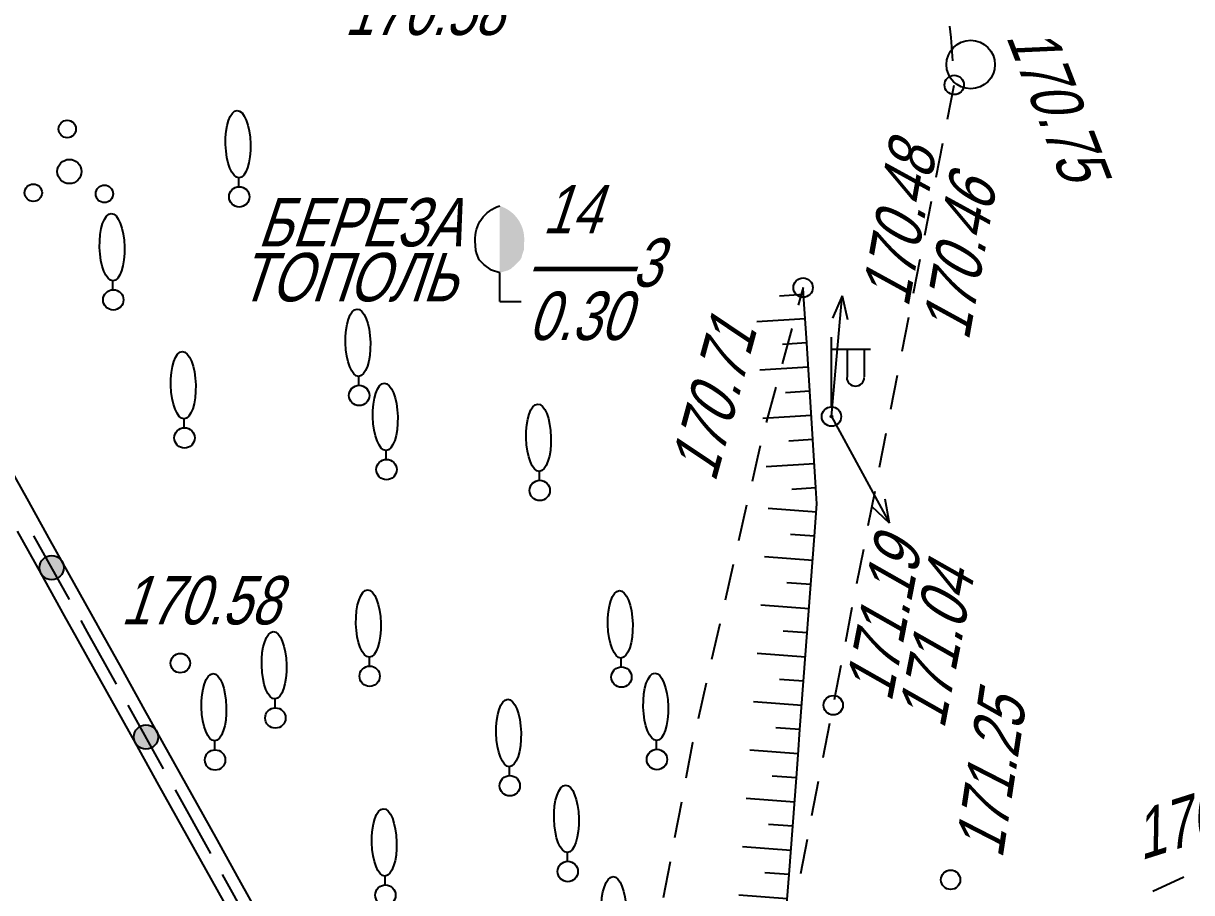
# Model space of a CAD drawing. Header units: metres. Extents: x -584 to -429, y 22748 to 22926.
# Drawn here: x -506.55 to -482.45, y 22884.86 to 22902.79 of the extents above; entities that cross this region are included whole.
import ezdxf
from ezdxf.enums import TextEntityAlignment as Align

# ---------------------------------------------------------------- set-up
doc = ezdxf.new("R2010")
doc.units = ezdxf.units.M
doc.header["$MEASUREMENT"] = 0
for name, color, linetype, lineweight in [('Горизонтали', 7, 'Continuous', 25), ('Граница улицы', 7, 'Continuous', 25), ('Колодцы', 7, 'Continuous', 25), ('Леса и газоны', 7, 'Continuous', 25), ('Ограды', 7, 'Continuous', 25), ('Отдельно стоящее дерево', 7, 'Continuous', 25), ('Откосы', 7, 'Continuous', 25), ('Фонари', 7, 'Continuous', 25)]:
    doc.layers.add(name, color=color, linetype=linetype, lineweight=lineweight)
doc.styles.add('Style-RUSSIAN_1251 I 0.32289', font='RUSSIAN_1251.shx', dxfattribs={"oblique": 18.5})

# ---------------------------------------------------------------- blocks, each defined once
blk = doc.blocks.new('STRFON_2')
at = {"layer": 'Фонари', "color": 7, "linetype": 'Continuous', "lineweight": 25, "flags": 128}
for points in [[(0, 0), (2.5, 0)], [(2.5, 0), (2.025, 0.157)], [(2.5, 0), (2.025, -0.156)]]:
    blk.add_lwpolyline(points, dxfattribs=at)
blk = doc.blocks.new('STRFON_3')
at = {"layer": 'Фонари', "color": 7, "linetype": 'Continuous', "lineweight": 25, "flags": 128}
for points in [[(0, 0), (2.5, 0)], [(2.5, 0), (2.025, 0.157)], [(2.5, 0), (2.025, -0.156)]]:
    blk.add_lwpolyline(points, dxfattribs=at)
blk = doc.blocks.new('PIKET_4')
at = {"layer": 'Горизонтали', "color": 7, "linetype": 'Continuous', "lineweight": 25}
blk.add_arc((0, 0), 0.2, 0, 360, dxfattribs=at)
blk = doc.blocks.new('PIKET_7')
at = {"layer": 'Горизонтали', "color": 7, "linetype": 'Continuous', "lineweight": 25}
blk.add_arc((0, 0), 0.2, 0, 360, dxfattribs=at)
blk = doc.blocks.new('KOLOD_2')
at = {"layer": 'Колодцы', "color": 7, "linetype": 'Continuous', "lineweight": 25}
blk.add_arc((0, 0), 0.5, 0, 360, dxfattribs=at)
blk = doc.blocks.new('FONAR5_1')
at = {"layer": 'Фонари', "color": 7, "linetype": 'Continuous', "lineweight": 25}
for p, q in [((0.003, 0.2), (0.003, 1.641)), ((0.017, 1.388), (0.805, 1.388)), ((0.322, 1.371), (0.322, 0.816)), ((0.676, 1.378), (0.676, 0.823))]:
    blk.add_line(p, q, dxfattribs=at)
for centre, radius, start, end in [((0.496, 0.809), 0.181, 180, 0), ((0, 0), 0.2, 0, 360), ((0, 0), 0.02, 0, 360)]:
    blk.add_arc(centre, radius, start, end, dxfattribs=at)
blk = doc.blocks.new('PIKET_78')
at = {"layer": 'Горизонтали', "color": 7, "linetype": 'Continuous', "lineweight": 25}
blk.add_arc((0, 0), 0.2, 0, 360, dxfattribs=at)
blk = doc.blocks.new('PIKET_120')
at = {"layer": 'Горизонтали', "color": 7, "linetype": 'Continuous', "lineweight": 25}
blk.add_arc((0, 0), 0.2, 0, 360, dxfattribs=at)
blk = doc.blocks.new('DEREVO_209')
at = {"layer": 'Отдельно стоящее дерево', "color": 7, "linetype": 'Continuous', "lineweight": 25, "flags": 128}
blk.add_lwpolyline([(-0.007, 0.21), (-0.007, 0.393)], dxfattribs=at)
at = {"layer": 'Отдельно стоящее дерево', "color": 7, "linetype": 'Continuous', "lineweight": 25}
blk.add_arc((0, 0), 0.21, 0, 359.99999, dxfattribs=at)
blk.add_ellipse((-0.0255, 1.088), major_axis=(-0.0185, 0.695), ratio=0.3698286, dxfattribs=at)
blk = doc.blocks.new('DEREVO_212')
at = {"layer": 'Отдельно стоящее дерево', "color": 7, "linetype": 'Continuous', "lineweight": 25, "flags": 128}
blk.add_lwpolyline([(-0.007, 0.21), (-0.007, 0.393)], dxfattribs=at)
at = {"layer": 'Отдельно стоящее дерево', "color": 7, "linetype": 'Continuous', "lineweight": 25}
blk.add_arc((0, 0), 0.21, 0, 359.99999, dxfattribs=at)
blk.add_ellipse((-0.0255, 1.088), major_axis=(-0.0185, 0.695), ratio=0.3698286, dxfattribs=at)
blk = doc.blocks.new('DEREVO_213')
at = {"layer": 'Отдельно стоящее дерево', "color": 7, "linetype": 'Continuous', "lineweight": 25, "flags": 128}
blk.add_lwpolyline([(-0.007, 0.21), (-0.007, 0.393)], dxfattribs=at)
at = {"layer": 'Отдельно стоящее дерево', "color": 7, "linetype": 'Continuous', "lineweight": 25}
blk.add_arc((0, 0), 0.21, 0, 360, dxfattribs=at)
blk.add_ellipse((-0.026, 1.088), major_axis=(-0.019, 0.695), ratio=0.369829, dxfattribs=at)
blk = doc.blocks.new('DEREVO_214')
at = {"layer": 'Отдельно стоящее дерево', "color": 7, "linetype": 'Continuous', "lineweight": 25, "flags": 128}
blk.add_lwpolyline([(-0.007, 0.21), (-0.007, 0.393)], dxfattribs=at)
at = {"layer": 'Отдельно стоящее дерево', "color": 7, "linetype": 'Continuous', "lineweight": 25}
blk.add_arc((0, 0), 0.21, 0, 359.99999, dxfattribs=at)
blk.add_ellipse((-0.0255, 1.088), major_axis=(-0.0185, 0.695), ratio=0.3698286, dxfattribs=at)
blk = doc.blocks.new('DEREVO_215')
at = {"layer": 'Отдельно стоящее дерево', "color": 7, "linetype": 'Continuous', "lineweight": 25, "flags": 128}
blk.add_lwpolyline([(-0.007, 0.21), (-0.007, 0.393)], dxfattribs=at)
at = {"layer": 'Отдельно стоящее дерево', "color": 7, "linetype": 'Continuous', "lineweight": 25}
blk.add_arc((0, 0), 0.21, 0, 359.99999, dxfattribs=at)
blk.add_ellipse((-0.0255, 1.088), major_axis=(-0.0185, 0.695), ratio=0.3698286, dxfattribs=at)
blk = doc.blocks.new('DEREVO_216')
at = {"layer": 'Отдельно стоящее дерево', "color": 7, "linetype": 'Continuous', "lineweight": 25, "flags": 128}
blk.add_lwpolyline([(-0.007, 0.21), (-0.007, 0.393)], dxfattribs=at)
at = {"layer": 'Отдельно стоящее дерево', "color": 7, "linetype": 'Continuous', "lineweight": 25}
blk.add_arc((0, 0), 0.21, 0, 360, dxfattribs=at)
blk.add_ellipse((-0.025, 1.088), major_axis=(-0.019, 0.695), ratio=0.369829, dxfattribs=at)
blk = doc.blocks.new('DEREVO_217')
at = {"layer": 'Отдельно стоящее дерево', "color": 7, "linetype": 'Continuous', "lineweight": 25, "flags": 128}
blk.add_lwpolyline([(-0.007, 0.21), (-0.007, 0.393)], dxfattribs=at)
at = {"layer": 'Отдельно стоящее дерево', "color": 7, "linetype": 'Continuous', "lineweight": 25}
blk.add_arc((0, 0), 0.21, 0, 360, dxfattribs=at)
blk.add_ellipse((-0.025, 1.088), major_axis=(-0.019, 0.695), ratio=0.369829, dxfattribs=at)
blk = doc.blocks.new('DEREVO_218')
at = {"layer": 'Отдельно стоящее дерево', "color": 7, "linetype": 'Continuous', "lineweight": 25, "flags": 128}
blk.add_lwpolyline([(-0.007, 0.21), (-0.007, 0.393)], dxfattribs=at)
at = {"layer": 'Отдельно стоящее дерево', "color": 7, "linetype": 'Continuous', "lineweight": 25}
blk.add_arc((0, 0), 0.21, 0, 359.99999, dxfattribs=at)
blk.add_ellipse((-0.0255, 1.088), major_axis=(-0.0185, 0.695), ratio=0.3698286, dxfattribs=at)
blk = doc.blocks.new('DEREVO_219')
at = {"layer": 'Отдельно стоящее дерево', "color": 7, "linetype": 'Continuous', "lineweight": 25, "flags": 128}
blk.add_lwpolyline([(-0.007, 0.21), (-0.007, 0.393)], dxfattribs=at)
at = {"layer": 'Отдельно стоящее дерево', "color": 7, "linetype": 'Continuous', "lineweight": 25}
blk.add_arc((0, 0), 0.21, 0, 359.99999, dxfattribs=at)
blk.add_ellipse((-0.0255, 1.088), major_axis=(-0.0185, 0.695), ratio=0.3698286, dxfattribs=at)
blk = doc.blocks.new('DEREVO_220')
at = {"layer": 'Отдельно стоящее дерево', "color": 7, "linetype": 'Continuous', "lineweight": 25, "flags": 128}
blk.add_lwpolyline([(-0.007, 0.21), (-0.007, 0.393)], dxfattribs=at)
at = {"layer": 'Отдельно стоящее дерево', "color": 7, "linetype": 'Continuous', "lineweight": 25}
blk.add_arc((0, 0), 0.21, 0, 359.99999, dxfattribs=at)
blk.add_ellipse((-0.0255, 1.088), major_axis=(-0.0185, 0.695), ratio=0.3698286, dxfattribs=at)
blk = doc.blocks.new('DEREVO_221')
at = {"layer": 'Отдельно стоящее дерево', "color": 7, "linetype": 'Continuous', "lineweight": 25, "flags": 128}
blk.add_lwpolyline([(-0.007, 0.21), (-0.007, 0.393)], dxfattribs=at)
at = {"layer": 'Отдельно стоящее дерево', "color": 7, "linetype": 'Continuous', "lineweight": 25}
blk.add_arc((0, 0), 0.21, 0, 359.99999, dxfattribs=at)
blk.add_ellipse((-0.0255, 1.088), major_axis=(-0.0185, 0.695), ratio=0.3698286, dxfattribs=at)
blk = doc.blocks.new('DEREVO_222')
at = {"layer": 'Отдельно стоящее дерево', "color": 7, "linetype": 'Continuous', "lineweight": 25, "flags": 128}
blk.add_lwpolyline([(-0.007, 0.21), (-0.007, 0.393)], dxfattribs=at)
at = {"layer": 'Отдельно стоящее дерево', "color": 7, "linetype": 'Continuous', "lineweight": 25}
blk.add_arc((0, 0), 0.21, 0, 359.99999, dxfattribs=at)
blk.add_ellipse((-0.0255, 1.088), major_axis=(-0.0185, 0.695), ratio=0.3698286, dxfattribs=at)
blk = doc.blocks.new('DEREVO_223')
at = {"layer": 'Отдельно стоящее дерево', "color": 7, "linetype": 'Continuous', "lineweight": 25, "flags": 128}
blk.add_lwpolyline([(-0.007, 0.21), (-0.007, 0.393)], dxfattribs=at)
at = {"layer": 'Отдельно стоящее дерево', "color": 7, "linetype": 'Continuous', "lineweight": 25}
blk.add_arc((0, 0), 0.21, 0, 359.99999, dxfattribs=at)
blk.add_ellipse((-0.0255, 1.088), major_axis=(-0.0185, 0.695), ratio=0.3698286, dxfattribs=at)
blk = doc.blocks.new('DEREVO_224')
at = {"layer": 'Отдельно стоящее дерево', "color": 7, "linetype": 'Continuous', "lineweight": 25, "flags": 128}
blk.add_lwpolyline([(-0.007, 0.21), (-0.007, 0.393)], dxfattribs=at)
at = {"layer": 'Отдельно стоящее дерево', "color": 7, "linetype": 'Continuous', "lineweight": 25}
blk.add_arc((0, 0), 0.21, 0, 359.99999, dxfattribs=at)
blk.add_ellipse((-0.0255, 1.088), major_axis=(-0.0185, 0.695), ratio=0.3698286, dxfattribs=at)
blk = doc.blocks.new('DEREVO_225')
at = {"layer": 'Отдельно стоящее дерево', "color": 7, "linetype": 'Continuous', "lineweight": 25, "flags": 128}
blk.add_lwpolyline([(-0.007, 0.21), (-0.007, 0.393)], dxfattribs=at)
at = {"layer": 'Отдельно стоящее дерево', "color": 7, "linetype": 'Continuous', "lineweight": 25}
blk.add_arc((0, 0), 0.21, 0, 359.99999, dxfattribs=at)
blk.add_ellipse((-0.0255, 1.088), major_axis=(-0.0185, 0.695), ratio=0.3698286, dxfattribs=at)
blk = doc.blocks.new('KUST1_13')
at = {"layer": 'Отдельно стоящее дерево', "color": 7, "linetype": 'Continuous', "lineweight": 25}
for centre, radius in [((-0.044, 0.877), 0.18), ((0, 0), 0.25), ((-0.745, -0.439), 0.18), ((0.723, -0.461), 0.18)]:
    blk.add_arc(centre, radius, 0, 360, dxfattribs=at)
blk = doc.blocks.new('MLISTV_1')
at = {"layer": 'Леса и газоны', "linetype": 'Continuous', "lineweight": 25}
blk.add_hatch(color=7, dxfattribs=at).paths.add_polyline_path([(0, 0.59), (0.173, 0.641), (0.228, 0.669), (0.329, 0.758), (0.422, 0.856), (0.449, 0.903), (0.47, 0.98), (0.496, 1.053), (0.498, 1.062), (0.505, 1.248, 0.341141), (0, 1.97)])
at = {"layer": 'Леса и газоны', "color": 7, "linetype": 'Continuous', "lineweight": 25}
blk.add_line((0, 0), (0, 0.59), dxfattribs=at)
at = {"layer": 'Леса и газоны', "color": 7, "linetype": 'Continuous', "lineweight": 25, "flags": 128}
blk.add_lwpolyline([(0, 0.59), (-0.173, 0.641), (-0.329, 0.758), (-0.422, 0.856), (-0.47, 0.98), (-0.496, 1.053), (-0.506, 1.248), (-0.506, 1.248, -0.344174), (0, 1.97)], format="xyb", dxfattribs=at)
blk.add_lwpolyline([(0, 0), (0.443, 0)], dxfattribs=at)
blk = doc.blocks.new('PIKET_145')
at = {"layer": 'Горизонтали', "color": 7, "linetype": 'Continuous', "lineweight": 25}
blk.add_arc((0, 0), 0.2, 0, 360, dxfattribs=at)
blk = doc.blocks.new('msdElementTypeLineString_28')
at = {"layer": 'Откосы', "color": 7, "linetype": 'Continuous', "lineweight": 25}
for p, q in [((3.629, 25.752), (3.62, 25.894)), ((3.629, 25.752), (3.13, 25.72)), ((3.694, 24.754), (3.629, 25.752)), ((3.661, 25.253), (2.664, 25.189)), ((3.694, 24.754), (3.195, 24.722)), ((3.758, 23.756), (3.694, 24.754)), ((3.726, 24.255), (2.728, 24.191)), ((3.758, 23.756), (3.259, 23.724)), ((3.822, 22.758), (3.758, 23.756)), ((3.79, 23.257), (2.792, 23.193)), ((3.822, 22.758), (3.323, 22.726)), ((3.886, 21.761), (3.822, 22.758)), ((3.854, 22.259), (2.856, 22.195)), ((3.886, 21.761), (3.387, 21.728)), ((3.894, 21.262), (2.897, 21.337)), ((3.857, 20.763), (3.358, 20.801)), ((3.782, 19.766), (3.857, 20.763)), ((3.819, 20.264), (2.822, 20.34)), ((3.782, 19.766), (3.283, 19.803)), ((3.744, 19.267), (2.747, 19.342)), ((3.707, 18.769), (3.208, 18.806)), ((3.631, 17.772), (3.707, 18.769)), ((3.669, 18.27), (2.672, 18.345)), ((3.631, 17.772), (3.133, 17.809)), ((3.556, 16.774), (3.631, 17.772)), ((3.594, 17.273), (2.597, 17.348)), ((3.556, 16.774), (3.058, 16.812)), ((3.519, 16.276), (2.522, 16.351)), ((3.481, 15.777), (2.983, 15.815)), ((3.406, 14.78), (3.481, 15.777)), ((3.444, 15.279), (2.446, 15.354)), ((3.406, 14.78), (2.907, 14.818)), ((3.331, 13.783), (3.406, 14.78)), ((3.369, 14.281), (2.371, 14.357)), ((3.331, 13.783), (2.832, 13.82)), ((3.256, 12.786), (3.331, 13.783)), ((3.293, 13.284), (2.296, 13.359)), ((3.256, 12.786), (2.757, 12.823)), ((3.178, 12.292), (2.196, 12.482)), ((3.084, 11.801), (2.593, 11.896)), ((2.894, 10.82), (3.084, 11.801)), ((2.989, 11.311), (2.007, 11.5)), ((2.894, 10.82), (2.403, 10.914)), ((2.705, 9.838), (2.894, 10.82)), ((2.8, 10.329), (1.818, 10.518)), ((2.705, 9.838), (2.214, 9.932)), ((2.516, 8.856), (2.705, 9.838)), ((2.61, 9.347), (1.628, 9.536)), ((2.516, 8.856), (2.025, 8.95)), ((2.326, 7.874), (2.516, 8.856)), ((2.421, 8.365), (1.439, 8.554)), ((2.326, 7.874), (1.835, 7.969)), ((2.137, 6.892), (2.326, 7.874)), ((2.232, 7.383), (1.25, 7.572)), ((2.137, 6.892), (1.646, 6.987)), ((1.947, 5.91), (2.137, 6.892)), ((2.042, 6.401), (1.06, 6.59)), ((1.947, 5.91), (1.457, 6.005)), ((1.758, 4.928), (1.947, 5.91)), ((1.853, 5.419), (0.871, 5.608)), ((1.758, 4.928), (1.267, 5.023)), ((1.569, 3.946), (1.758, 4.928)), ((1.663, 4.437), (0.681, 4.627)), ((1.569, 3.946), (1.078, 4.041)), ((1.379, 2.964), (1.569, 3.946)), ((1.474, 3.455), (0.492, 3.645)), ((1.379, 2.964), (0.888, 3.059)), ((1.19, 1.982), (1.379, 2.964)), ((1.285, 2.473), (0.303, 2.663)), ((1.19, 1.982), (0.699, 2.077)), ((1.001, 1.001), (1.19, 1.982)), ((1.095, 1.491), (0.113, 1.681)), ((1.001, 1.001), (0.51, 1.095))]:
    blk.add_line(p, q, dxfattribs=at)
at = {"layer": 'Откосы', "color": 7, "linetype": 'Continuous', "lineweight": 25, "flags": 128}
for points in [[(3.857, 20.763), (3.907, 21.43), (3.886, 21.761)], [(3.707, 18.769), (3.727, 19.043), (3.782, 19.766)], [(3.481, 15.777), (3.517, 16.25), (3.556, 16.774)], [(3.084, 11.801), (3.245, 12.635), (3.256, 12.786)]]:
    blk.add_lwpolyline(points, dxfattribs=at)
blk = doc.blocks.new('msdElementTypeLineString_29')
at = {"layer": 'Откосы', "color": 7, "linetype": 'Continuous', "lineweight": 25}
for p, q in [((4.921, 24.581), (4.822, 24.217)), ((4.69, 23.735), (4.491, 23.007)), ((4.359, 22.525), (4.16, 21.798)), ((3.756, 20.091), (3.589, 19.355)), ((3.478, 18.868), (3.311, 18.132)), ((3.2, 17.645), (3.032, 16.909)), ((2.921, 16.422), (2.754, 15.686)), ((2.409, 13.966), (2.269, 13.225)), ((2.177, 12.734), (2.037, 11.993)), ((1.944, 11.501), (1.804, 10.76)), ((1.711, 10.269), (1.571, 9.528)), ((1.478, 9.037), (1.338, 8.295)), ((1.245, 7.804), (1.105, 7.063)), ((1.016, 6.571), (0.901, 5.826)), ((0.825, 5.331), (0.709, 4.586)), ((0.633, 4.092), (0.518, 3.346)), ((0.442, 2.852), (0.326, 2.107)), ((0.25, 1.613), (0.135, 0.867)), ((0.058, 0.373), (0.001, 0))]:
    blk.add_line(p, q, dxfattribs=at)
at = {"layer": 'Откосы', "color": 7, "linetype": 'Continuous', "lineweight": 25, "flags": 128}
for points in [[(4.035, 21.314), (3.981, 21.079), (3.867, 20.578)], [(2.643, 15.199), (2.64, 15.187), (2.502, 14.458)]]:
    blk.add_lwpolyline(points, dxfattribs=at)
blk = doc.blocks.new('msdElementTypeLineString_50')
at = {"layer": 'Ограды', "linetype": 'Continuous', "lineweight": 25}
h = blk.add_hatch(color=7, dxfattribs=at)
edge = h.paths.add_edge_path()
edge.add_arc((55.545, 106.251), 0.25, 0, 360)
h = blk.add_hatch(color=7, dxfattribs=at)
edge = h.paths.add_edge_path()
edge.add_arc((57.491, 102.756), 0.25, 0, 360)
at = {"layer": 'Ограды', "color": 7, "linetype": 'Continuous', "lineweight": 25}
for p, q in [((55.037, 107.676), (54.551, 108.549)), ((55.524, 106.802), (55.037, 107.676)), ((55.326, 106.13), (54.84, 107.003)), ((55.91, 105.596), (55.18, 106.906)), ((56.011, 105.929), (55.524, 106.802)), ((55.813, 105.256), (55.326, 106.13)), ((56.497, 105.055), (56.011, 105.929)), ((56.786, 103.509), (56.299, 104.383)), ((57.47, 103.308), (56.984, 104.181)), ((57.273, 102.635), (56.786, 103.509)), ((57.856, 102.101), (57.126, 103.412)), ((57.957, 102.434), (57.47, 103.308)), ((57.759, 101.762), (57.273, 102.635)), ((58.444, 101.56), (57.957, 102.434)), ((58.246, 100.888), (57.759, 101.762)), ((58.829, 100.354), (58.1, 101.664)), ((58.93, 100.687), (58.444, 101.56)), ((58.732, 100.014), (58.246, 100.888)), ((59.417, 99.813), (58.93, 100.687)), ((59.219, 99.141), (58.732, 100.014)), ((59.803, 98.607), (59.073, 99.917)), ((59.903, 98.94), (59.417, 99.813))]:
    blk.add_line(p, q, dxfattribs=at)
at = {"layer": 'Ограды', "color": 7, "linetype": 'Continuous', "lineweight": 25, "flags": 128}
for points in [[(56.299, 104.383), (56.067, 104.8), (55.813, 105.256)], [(56.883, 103.848), (56.286, 104.921), (56.153, 105.159)], [(56.984, 104.181), (56.504, 105.043), (56.497, 105.055)]]:
    blk.add_lwpolyline(points, dxfattribs=at)
at = {"layer": 'Ограды', "color": 7, "linetype": 'Continuous', "lineweight": 25}
for centre in [(55.545, 106.251), (55.545, 106.251), (57.491, 102.756), (57.491, 102.756)]:
    blk.add_circle(centre, 0.25, dxfattribs=at)
blk = doc.blocks.new('msdElementTypeLineString_52')
at = {"layer": 'Граница улицы', "color": 7, "linetype": 'Continuous', "lineweight": 25}
for p, q in [((7.927, 28.388), (8.065, 29.094)), ((7.693, 27.191), (7.831, 27.897)), ((7.46, 25.993), (7.598, 26.7)), ((7.226, 24.796), (7.364, 25.503)), ((6.993, 23.599), (7.13, 24.305)), ((6.759, 22.402), (6.897, 23.108)), ((6.525, 21.205), (6.663, 21.911)), ((6.292, 20.007), (6.43, 20.714)), ((6.058, 18.81), (6.196, 19.517)), ((5.825, 17.613), (5.962, 18.319)), ((5.591, 16.416), (5.729, 17.122)), ((5.36, 15.218), (5.496, 15.925)), ((5.129, 14.02), (5.265, 14.727)), ((4.898, 12.822), (5.034, 13.529))]:
    blk.add_line(p, q, dxfattribs=at)
at = {"layer": 'Граница улицы', "color": 7, "linetype": 'Continuous', "lineweight": 25, "flags": 128}
blk.add_lwpolyline([(8.033, 29.593), (8.002, 30.073), (7.975, 30.311)], dxfattribs=at)
blk = doc.blocks.new('msdElementTypeLineString_53')
at = {"layer": 'Граница улицы', "color": 7, "linetype": 'Continuous', "lineweight": 25}
blk.add_line((3.193, 84.234), (3.833, 84.525), dxfattribs=at)
blk = doc.blocks.new('msdElementTypeTextNode_5')
at = {"layer": 'Леса и газоны', "color": 7, "linetype": 'Continuous', "lineweight": 25, "style": 'Style-RUSSIAN_1251 I 0.32289', "oblique": 18.5, "width": 0.8}
for s, p in [(' 14', (0, 1.1)), ('——3', (0, 0)), ('0.30', (0, -1.1))]:
    blk.add_text(s, height=1, dxfattribs=at).set_placement(p, align=Align.MIDDLE_LEFT)

msp = doc.modelspace()

# ---------------------------------------------------------------- block references
at = {"layer": 'Горизонтали', "color": 7, "linetype": 'Continuous', "lineweight": 25}
for name, p in [('PIKET_7', (-487.344, 22901.523)), ('PIKET_4', (-490.463, 22897.341)), ('PIKET_78', (-503.312, 22889.592)), ('PIKET_145', (-489.841, 22888.725)), ('PIKET_120', (-487.419, 22885.122))]:
    msp.add_blockref(name, p, dxfattribs=at)
at = {"layer": 'Граница улицы', "color": 7, "linetype": 'Continuous', "lineweight": 25}
for name, p in [('msdElementTypeLineString_52', (-495.409, 22872.428)), ('msdElementTypeLineString_53', (-486.441, 22800.655))]:
    msp.add_blockref(name, p, dxfattribs=at)
at = {"layer": 'Колодцы', "color": 7, "linetype": 'Continuous', "lineweight": 25}
msp.add_blockref('KOLOD_2', (-487.004, 22901.944), dxfattribs=at)
at = {"layer": 'Леса и газоны', "color": 7, "linetype": 'Continuous', "lineweight": 25}
for name, p in [('msdElementTypeTextNode_5', (-496.142, 22897.859)), ('MLISTV_1', (-496.722, 22897.057))]:
    msp.add_blockref(name, p, dxfattribs=at)
at = {"layer": 'Ограды', "color": 7, "linetype": 'Continuous', "lineweight": 25}
msp.add_blockref('msdElementTypeLineString_50', (-561.512, 22785.313), dxfattribs=at)
at = {"layer": 'Отдельно стоящее дерево', "color": 7, "linetype": 'Continuous', "lineweight": 25}
for name, p in [('DEREVO_225', (-502.096, 22899.214)), ('KUST1_13', (-505.601, 22899.737)), ('DEREVO_224', (-504.695, 22897.088)), ('DEREVO_222', (-499.622, 22895.116)), ('DEREVO_223', (-503.226, 22894.24)), ('DEREVO_221', (-499.058, 22893.586)), ('DEREVO_220', (-495.896, 22893.156)), ('DEREVO_219', (-499.405, 22889.322)), ('DEREVO_214', (-494.21, 22889.305)), ('DEREVO_218', (-501.351, 22888.46)), ('DEREVO_217', (-502.595, 22887.594)), ('DEREVO_212', (-493.478, 22887.604)), ('DEREVO_215', (-496.514, 22887.063)), ('DEREVO_213', (-495.319, 22885.293)), ('DEREVO_216', (-499.081, 22884.806)), ('DEREVO_209', (-494.343, 22883.404))]:
    msp.add_blockref(name, p, dxfattribs=at)
at = {"layer": 'Откосы', "color": 7, "linetype": 'Continuous', "lineweight": 25}
for name, p in [('msdElementTypeLineString_29', (-495.384, 22872.76)), ('msdElementTypeLineString_28', (-494.083, 22871.447))]:
    msp.add_blockref(name, p, dxfattribs=at)
at = {"layer": 'Фонари', "color": 7, "linetype": 'Continuous', "lineweight": 25}
for name, xscale, yscale, zscale, rotation in [('STRFON_3', 1.000000625760055, 1.000000625760055, 1.000000625760055, 84.96050368986995), ('STRFON_2', 1.000001274548223, 1.000001274548223, 1.000001274548223, 298.5458)]:
    msp.add_blockref(name, (-489.877, 22894.68), dxfattribs=dict(at, xscale=xscale, yscale=yscale, zscale=zscale, rotation=rotation))
msp.add_blockref('FONAR5_1', (-489.877, 22894.68), dxfattribs=at)

# ---------------------------------------------------------------- texts
at = {"layer": 'Горизонтали', "color": 7, "linetype": 'Continuous', "lineweight": 25, "style": 'Style-RUSSIAN_1251 I 0.32289', "oblique": 18.5, "width": 0.799996}
for p in [(-499.928, 22902.553), (-504.546, 22890.391)]:
    msp.add_text('170.58', height=1, dxfattribs=at).set_placement(p)
at = {"layer": 'Горизонтали', "color": 7, "linetype": 'Continuous', "lineweight": 25, "style": 'Style-RUSSIAN_1251 I 0.32289', "oblique": 18.5}
for s, rotation, width, p in [('170.48', 79.8015, 0.799996, (-488.289, 22896.913)), ('170.71', 74.707, 0.799996, (-492.274, 22893.304)), ('171.19', 78.9588, 0.8, (-488.638, 22888.768)), ('171.04', 78.9588, 0.8, (-487.55, 22888.213)), ('171.25', 81.3429, 0.8, (-486.349, 22885.541)), ('170.76', 17.5261, 0.799996, (-483.49, 22885.52))]:
    msp.add_text(s, height=1, rotation=rotation, dxfattribs=dict(at, width=width)).set_placement(p)
at = {"layer": 'Горизонтали', "color": 7, "linetype": 'Continuous', "lineweight": 25, "style": 'Style-RUSSIAN_1251 I 0.32289', "oblique": 18.5, "width": 0.799996}
msp.add_text('170.46', height=1, rotation=79.8015, dxfattribs=at).set_placement((-488.03, 22896.404), align=Align.TOP_LEFT)
at = {"layer": 'Колодцы', "color": 7, "linetype": 'Continuous', "lineweight": 25, "style": 'Style-RUSSIAN_1251 I 0.32289', "oblique": 18.5, "width": 0.799996}
msp.add_text('170.75', height=1, rotation=291.0584, dxfattribs=at).set_placement((-486.281, 22902.527))
at = {"layer": 'Леса и газоны', "color": 7, "linetype": 'Continuous', "lineweight": 25, "style": 'Style-RUSSIAN_1251 I 0.32289', "oblique": 18.5, "width": 0.8}
for s, p in [('БЕРЕЗА', (-501.723, 22898.19)), ('ТОПОЛЬ', (-502.109, 22897.057))]:
    msp.add_text(s, height=1, dxfattribs=at).set_placement(p)

doc.saveas('drawing.dxf')
